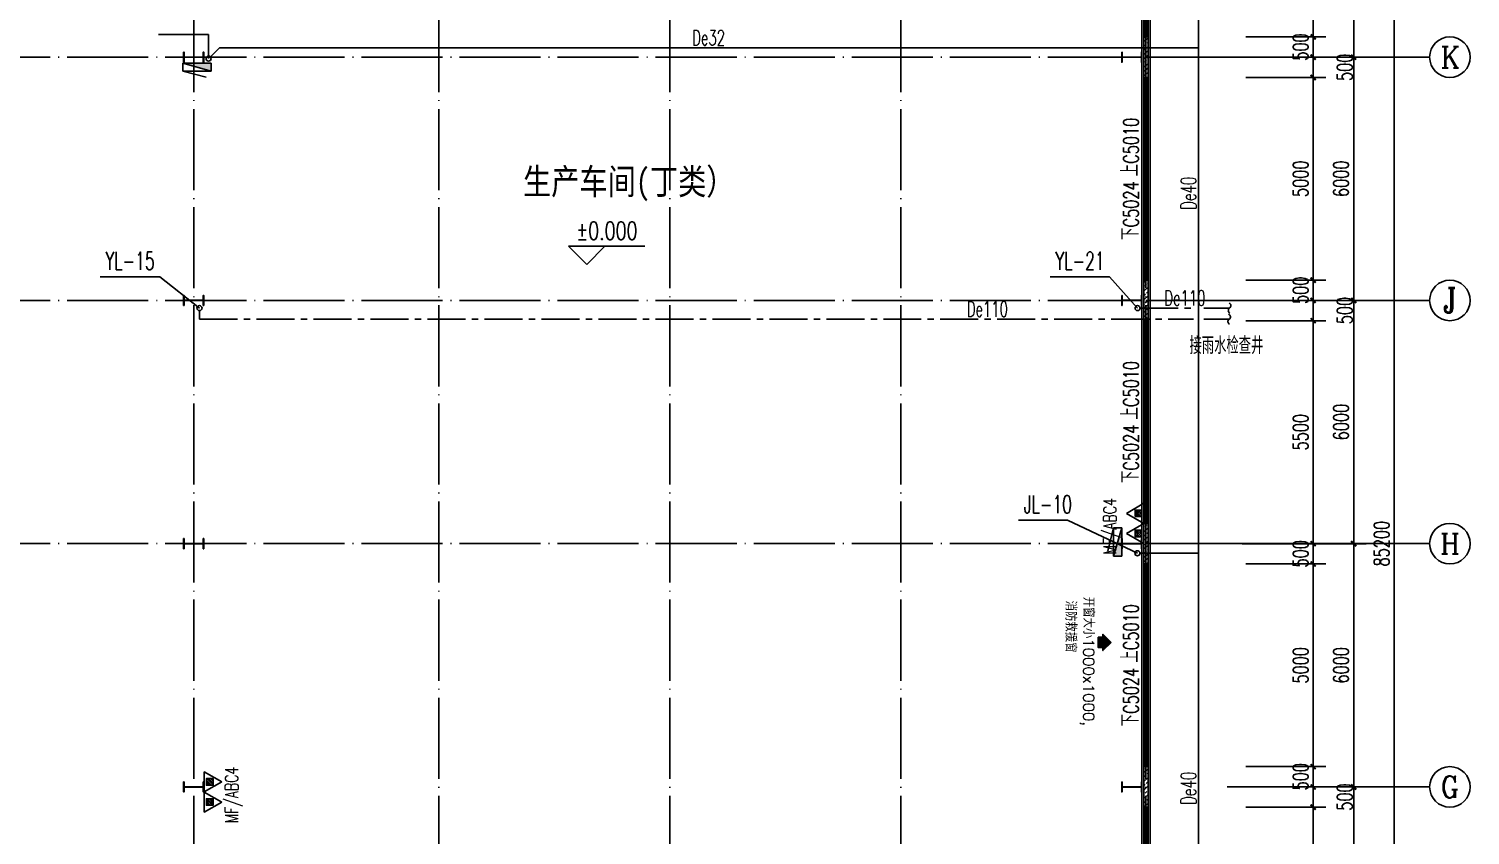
# Model space of a CAD drawing. Extents: x 7651907 to 8255021, y -2490714 to -1144618.
# Drawn here: x 7917027 to 7952595, y -2275131 to -2255242 of the extents above; entities that cross this region are included whole.
import ezdxf
from ezdxf.enums import TextEntityAlignment as Align

# ---------------------------------------------------------------- set-up
doc = ezdxf.new("R2010")
doc.units = 0
doc.header["$LTSCALE"] = 1000
doc.linetypes.add('CENTER2', pattern=[1.125, 0.75, -0.125, 0.125, -0.125])
doc.linetypes.add('DOTE', pattern=[2.42, 2, -0.2, 0.02, -0.2])
doc.layers.get('0').update_dxf_attribs({"linetype": 'CONTINUOUS'})
doc.layers.get('Defpoints').update_dxf_attribs({"linetype": 'CONTINUOUS'})
for name, color, linetype in [('001-墙体', 30, 'CONTINUOUS'), ('001-文字', 11, 'CONTINUOUS'), ('AXIS', 3, 'CONTINUOUS'), ('AXIS_TEXT', 7, 'CONTINUOUS'), ('DIM_ELEV', 3, 'CONTINUOUS'), ('DIM_给水', 3, 'CONTINUOUS'), ('DIM_雨水', 3, 'CONTINUOUS'), ('DOTE', 8, 'DOTE'), ('EQUIP_消火栓', 7, 'CONTINUOUS'), ('EQUIP_灭火器', 7, 'CONTINUOUS'), ('EQUIP_雨水', 7, 'CONTINUOUS'), ('M_Prof', 2, 'CONTINUOUS'), ('PIPE-给水', 3, 'TG_J'), ('PIPE-雨水', 4, 'CENTER2'), ('PUB_HATCH', 8, 'CONTINUOUS'), ('PUB_TEXT', 7, 'CONTINUOUS'), ('TEXT_灭火器', 7, 'CONTINUOUS'), ('TEXT_给水', 7, 'TG_J'), ('TEXT_雨水', 7, 'CONTINUOUS'), ('TWT_TEXT', 7, 'CONTINUOUS'), ('VPIPE-给水', 3, 'CONTINUOUS'), ('VPIPE-雨水', 4, 'TG_Y'), ('WINDOW', 4, 'CONTINUOUS'), ('WINDOW_TEXT', 7, 'CONTINUOUS')]:
    doc.layers.add(name, color=color, linetype=linetype)
doc.styles.add('_TCH_AXIS', font='COMPLEX', dxfattribs={"bigfont": 'GBCBIG'})
doc.styles.add('_TCH_DIM', font='SIMPLEX', dxfattribs={"bigfont": 'GBCBIG'})
doc.styles.add('_TCH_DIM_T3', font='SIMPLEX', dxfattribs={"width": 0.705882, "bigfont": 'GBCBIG'})
doc.styles.add('_TCH_WINDOW', font='SIMPLEX', dxfattribs={"height": 3.5, "bigfont": 'GBCBIG'})
doc.styles.add('_TWT_PIPEDN', font='SIMPLEX', dxfattribs={"width": 0.8, "height": 3, "bigfont": 'HZTXT'})
doc.styles.add('_TWT_SERIAL', font='COMPLEX', dxfattribs={"width": 0.8, "height": 3.5, "bigfont": 'HZTXT'})
doc.styles.add('COMPLEX', font='COMPLEX')
doc.styles.get("Standard").update_dxf_attribs({"font": 'txt.shx', "width": 0.7, "bigfont": 'TSSDCHN.shx'})
doc.styles.add('TG_LINETYPE', font='SIMPLEX', dxfattribs={"width": 0.8, "height": 3, "bigfont": 'HZTXT'})
doc.styles.add('宋体', font='', dxfattribs={"width": 0.8})
doc.styles.get('宋体').set_extended_font_data('SimSun')
doc.linetypes.add('TG_J', pattern='A,2,-0.3,["J",TG_LINETYPE,S=0.1,R=0,X=-0.23,Y=-0.15],0', length=2.3)
doc.linetypes.add('TG_Y', pattern='A,2,-0.3,["Y",TG_LINETYPE,S=0.1,R=0,X=-0.23,Y=-0.15],0', length=2.3)
doc.dimstyles.new('_TCH_ARCH&&125', dxfattribs={"dimtxt": 371.875, "dimasz": 125, "dimexe": 312.5, "dimexo": 375, "dimgap": 125, "dimtad": 1, "dimdec": 0, "dimzin": 0, "dimdsep": 46, "dimtxsty": '_TCH_DIM_T3', "dimblk": 'ARCHTICK', "dimcen": 0.09, "dimclrt": 7, "dimazin": 2, "dimtfac": 1, "dimtdec": 0, "dimtix": 1, "dimtmove": 2, "dimatfit": 3, "dimfxl": 0, "dimtolj": 1, "dimtzin": 0, "dimarcsym": 0})
pattern_1 = [(45, (0, 53.85), (-106.0660596, 106.0660596), []), (45, (52.16, 0), (-106.0660596, 106.0660596), [59.21055, -33.8346])]

# ---------------------------------------------------------------- blocks, each defined once
blk = doc.blocks.new('sgdgsgsg')
at = {"layer": 'M_Prof'}
for points in [[(8034296, -927026), (8034296, -927276), (8034308, -927276), (8034308, -927154), (8034784, -927154), (8034784, -927276), (8034796, -927276), (8034796, -927026), (8034784, -927026), (8034784, -927148), (8034308, -927148), (8034308, -927026)], [(8057446, -927026), (8057446, -927276), (8057458, -927276), (8057458, -927154), (8057934, -927154), (8057934, -927276), (8057946, -927276), (8057946, -927026), (8057934, -927026), (8057934, -927148), (8057458, -927148), (8057458, -927026)], [(8034296, -933026), (8034296, -933276), (8034308, -933276), (8034308, -933154), (8034784, -933154), (8034784, -933276), (8034796, -933276), (8034796, -933026), (8034784, -933026), (8034784, -933148), (8034308, -933148), (8034308, -933026)], [(8057446, -933026), (8057446, -933276), (8057458, -933276), (8057458, -933154), (8057934, -933154), (8057934, -933276), (8057946, -933276), (8057946, -933026), (8057934, -933026), (8057934, -933148), (8057458, -933148), (8057458, -933026)], [(8034296, -939026), (8034296, -939276), (8034308, -939276), (8034308, -939154), (8034784, -939154), (8034784, -939276), (8034796, -939276), (8034796, -939026), (8034784, -939026), (8034784, -939148), (8034308, -939148), (8034308, -939026)], [(8057446, -939026), (8057446, -939276), (8057458, -939276), (8057458, -939154), (8057934, -939154), (8057934, -939276), (8057946, -939276), (8057946, -939026), (8057934, -939026), (8057934, -939148), (8057458, -939148), (8057458, -939026)], [(8034296, -945026), (8034296, -945276), (8034308, -945276), (8034308, -945154), (8034784, -945154), (8034784, -945276), (8034796, -945276), (8034796, -945026), (8034784, -945026), (8034784, -945148), (8034308, -945148), (8034308, -945026)], [(8057446, -945026), (8057446, -945276), (8057458, -945276), (8057458, -945154), (8057934, -945154), (8057934, -945276), (8057946, -945276), (8057946, -945026), (8057934, -945026), (8057934, -945148), (8057458, -945148), (8057458, -945026)]]:
    blk.add_lwpolyline(points, close=True, dxfattribs=at)
blk = doc.blocks.new('5181895')
h = blk.add_hatch(color=13)
h.dxf.hatch_style = 1
h.paths.add_polyline_path([(-1101987, -147875), (-1102144, -148033), (-1102087, -148033), (-1102087, -148123), (-1101887, -148123), (-1101887, -148033), (-1101829, -148033)])
at = {"color": 13}
blk.add_lwpolyline([(-1101987, -147875), (-1102144, -148033), (-1102087, -148033), (-1102087, -148123), (-1101887, -148123), (-1101887, -148033), (-1101829, -148033), (-1101987, -147875)], close=True, dxfattribs=at)
blk = doc.blocks.new('_AXISO')
blk.add_circle((0, 0), 0.5)
at = {"layer": 'AXIS_TEXT', "style": 'COMPLEX', "width": 1.041667}
blk.add_attdef('A', text='', height=0.56, dxfattribs=at).set_placement((-0.25, -0.28), (0.25, -0.28), align=Align.FIT)
blk = doc.blocks.new('_ArchTick')
at = {"color": 0, "linetype": 'ByBlock', "const_width": 0.4}
blk.add_lwpolyline([(-0.5, -0.5), (0.5, 0.5)], dxfattribs=at)
blk = doc.blocks.new('*D397')
at = {"layer": 'AXIS', "color": 0, "lineweight": -2}
for p, q in [((8296326, -768442), (8300388, -768442)), ((8300076, -853642), (8300076, -768442)), ((8296326, -853642), (8300388, -853642))]:
    blk.add_line(p, q, dxfattribs=at)
at = {"layer": 'Defpoints', "color": 0}
for p in [(8295951, -768442), (8300076, -768442), (8295951, -853642)]:
    blk.add_point(p, dxfattribs=at)
at = {"layer": 'AXIS', "color": 0, "lineweight": -2, "xscale": 125, "yscale": 125, "zscale": 125}
for p, rotation in [((8300076, -768442), 90), ((8300076, -853642), 270)]:
    blk.add_blockref('_ArchTick', p, dxfattribs=dict(at, rotation=rotation))
at = {"layer": 'AXIS', "color": 7, "insert": (8299765, -811042), "char_height": 371.9, "attachment_point": 5, "rotation": 90, "style": '_TCH_DIM_T3'}
blk.add_mtext('\\A1;85200', dxfattribs=at)
blk = doc.blocks.new('*D403')
at = {"layer": 'AXIS', "color": 0, "lineweight": -2}
for p, q in [((8296326, -817042), (8299388, -817042)), ((8299076, -823042), (8299076, -817042)), ((8296326, -823042), (8299388, -823042))]:
    blk.add_line(p, q, dxfattribs=at)
at = {"layer": 'Defpoints', "color": 0}
for p in [(8295951, -817042), (8299076, -817042), (8295951, -823042)]:
    blk.add_point(p, dxfattribs=at)
at = {"layer": 'AXIS', "color": 0, "lineweight": -2, "xscale": 125, "yscale": 125, "zscale": 125}
for p, rotation in [((8299076, -817042), 90), ((8299076, -823042), 270)]:
    blk.add_blockref('_ArchTick', p, dxfattribs=dict(at, rotation=rotation))
at = {"layer": 'AXIS', "color": 7, "insert": (8298765, -820042), "char_height": 371.9, "attachment_point": 5, "rotation": 90, "style": '_TCH_DIM_T3'}
blk.add_mtext('\\A1;6000', dxfattribs=at)
blk = doc.blocks.new('*D404')
at = {"layer": 'AXIS', "color": 0, "lineweight": -2}
for p, q in [((8296326, -811042), (8299388, -811042)), ((8299076, -817042), (8299076, -811042)), ((8296326, -817042), (8299388, -817042))]:
    blk.add_line(p, q, dxfattribs=at)
at = {"layer": 'Defpoints', "color": 0}
for p in [(8295951, -811042), (8299076, -811042), (8295951, -817042)]:
    blk.add_point(p, dxfattribs=at)
at = {"layer": 'AXIS', "color": 0, "lineweight": -2, "xscale": 125, "yscale": 125, "zscale": 125}
for p, rotation in [((8299076, -811042), 90), ((8299076, -817042), 270)]:
    blk.add_blockref('_ArchTick', p, dxfattribs=dict(at, rotation=rotation))
at = {"layer": 'AXIS', "color": 7, "insert": (8298765, -814042), "char_height": 371.9, "attachment_point": 5, "rotation": 90, "style": '_TCH_DIM_T3'}
blk.add_mtext('\\A1;6000', dxfattribs=at)
blk = doc.blocks.new('*D405')
at = {"layer": 'AXIS', "color": 0, "lineweight": -2}
for p, q in [((8296326, -805042), (8299388, -805042)), ((8299076, -811042), (8299076, -805042)), ((8296326, -811042), (8299388, -811042))]:
    blk.add_line(p, q, dxfattribs=at)
at = {"layer": 'Defpoints', "color": 0}
for p in [(8295951, -805042), (8299076, -805042), (8295951, -811042)]:
    blk.add_point(p, dxfattribs=at)
at = {"layer": 'AXIS', "color": 0, "lineweight": -2, "xscale": 125, "yscale": 125, "zscale": 125}
for p, rotation in [((8299076, -805042), 90), ((8299076, -811042), 270)]:
    blk.add_blockref('_ArchTick', p, dxfattribs=dict(at, rotation=rotation))
at = {"layer": 'AXIS', "color": 7, "insert": (8298765, -808042), "char_height": 371.9, "attachment_point": 5, "rotation": 90, "style": '_TCH_DIM_T3'}
blk.add_mtext('\\A1;6000', dxfattribs=at)
blk = doc.blocks.new('*D406')
at = {"layer": 'AXIS', "color": 0, "lineweight": -2}
for p, q in [((8296326, -799042), (8299388, -799042)), ((8299076, -805042), (8299076, -799042)), ((8296326, -805042), (8299388, -805042))]:
    blk.add_line(p, q, dxfattribs=at)
at = {"layer": 'Defpoints', "color": 0}
for p in [(8295951, -799042), (8299076, -799042), (8295951, -805042)]:
    blk.add_point(p, dxfattribs=at)
at = {"layer": 'AXIS', "color": 0, "lineweight": -2, "xscale": 125, "yscale": 125, "zscale": 125}
for p, rotation in [((8299076, -799042), 90), ((8299076, -805042), 270)]:
    blk.add_blockref('_ArchTick', p, dxfattribs=dict(at, rotation=rotation))
at = {"layer": 'AXIS', "color": 7, "insert": (8298765, -802042), "char_height": 371.9, "attachment_point": 5, "rotation": 90, "style": '_TCH_DIM_T3'}
blk.add_mtext('\\A1;6000', dxfattribs=at)
blk = doc.blocks.new('*D407')
at = {"layer": 'AXIS', "color": 0, "lineweight": -2}
for p, q in [((8296326, -793042), (8299388, -793042)), ((8299076, -799042), (8299076, -793042)), ((8296326, -799042), (8299388, -799042))]:
    blk.add_line(p, q, dxfattribs=at)
at = {"layer": 'Defpoints', "color": 0}
for p in [(8295951, -793042), (8299076, -793042), (8295951, -799042)]:
    blk.add_point(p, dxfattribs=at)
at = {"layer": 'AXIS', "color": 0, "lineweight": -2, "xscale": 125, "yscale": 125, "zscale": 125}
for p, rotation in [((8299076, -793042), 90), ((8299076, -799042), 270)]:
    blk.add_blockref('_ArchTick', p, dxfattribs=dict(at, rotation=rotation))
at = {"layer": 'AXIS', "color": 7, "insert": (8298765, -796042), "char_height": 371.9, "attachment_point": 5, "rotation": 90, "style": '_TCH_DIM_T3'}
blk.add_mtext('\\A1;6000', dxfattribs=at)
blk = doc.blocks.new('$TCHSYS$WIN2D')
for p, q in [((-0.5, 0.5), (0.5, 0.5)), ((-0.5, 0.5), (-0.5, -0.5)), ((0.5, 0.5), (0.5, -0.5)), ((0.5, 0.1667), (-0.5, 0.1667)), ((0.5, -0.1667), (-0.5, -0.1667)), ((-0.5, -0.5), (0.5, -0.5))]:
    blk.add_line(p, q)
blk = doc.blocks.new('*D553')
at = {"layer": 'AXIS', "color": 0, "lineweight": -2}
for p, q in [((8296411, -793542), (8298388, -793542)), ((8298076, -798542), (8298076, -793542)), ((8296411, -798542), (8298388, -798542))]:
    blk.add_line(p, q, dxfattribs=at)
at = {"layer": 'Defpoints', "color": 0}
for p in [(8296036, -793542), (8298076, -793542), (8296036, -798542)]:
    blk.add_point(p, dxfattribs=at)
at = {"layer": 'AXIS', "color": 0, "lineweight": -2, "xscale": 125, "yscale": 125, "zscale": 125}
for p, rotation in [((8298076, -793542), 90), ((8298076, -798542), 270)]:
    blk.add_blockref('_ArchTick', p, dxfattribs=dict(at, rotation=rotation))
at = {"layer": 'AXIS', "color": 7, "insert": (8297765, -796042), "char_height": 371.9, "attachment_point": 5, "rotation": 90, "style": '_TCH_DIM_T3'}
blk.add_mtext('\\A1;5000', dxfattribs=at)
blk = doc.blocks.new('*D554')
at = {"layer": 'AXIS', "color": 0, "lineweight": -2}
for p, q in [((8298076, -798542), (8298076, -798417)), ((8296411, -798542), (8298388, -798542)), ((8298076, -799042), (8298076, -798542)), ((8296411, -799042), (8298388, -799042)), ((8298076, -799042), (8298076, -799167))]:
    blk.add_line(p, q, dxfattribs=at)
at = {"layer": 'Defpoints', "color": 0}
for p in [(8296036, -798542), (8298076, -798542), (8296036, -799042)]:
    blk.add_point(p, dxfattribs=at)
at = {"layer": 'AXIS', "color": 0, "lineweight": -2, "xscale": 125, "yscale": 125, "zscale": 125}
for p, rotation in [((8298076, -798542), 270), ((8298076, -799042), 90)]:
    blk.add_blockref('_ArchTick', p, dxfattribs=dict(at, rotation=rotation))
at = {"layer": 'AXIS', "color": 7, "insert": (8297765, -798792), "char_height": 371.9, "attachment_point": 5, "rotation": 90, "style": '_TCH_DIM_T3'}
blk.add_mtext('\\A1;500', dxfattribs=at)
blk = doc.blocks.new('*D555')
at = {"layer": 'AXIS', "color": 0, "lineweight": -2}
for p, q in [((8296411, -799042), (8298388, -799042)), ((8298076, -799542), (8298076, -799042)), ((8296411, -799542), (8298388, -799542))]:
    blk.add_line(p, q, dxfattribs=at)
at = {"layer": 'Defpoints', "color": 0}
for p in [(8296036, -799042), (8298076, -799042), (8296036, -799542)]:
    blk.add_point(p, dxfattribs=at)
at = {"layer": 'AXIS', "color": 0, "lineweight": -2, "xscale": 125, "yscale": 125, "zscale": 125}
for p, rotation in [((8298076, -799042), 90), ((8298076, -799542), 270)]:
    blk.add_blockref('_ArchTick', p, dxfattribs=dict(at, rotation=rotation))
at = {"layer": 'AXIS', "color": 7, "insert": (8298857, -799292), "char_height": 371.9, "attachment_point": 5, "rotation": 90, "style": '_TCH_DIM_T3'}
blk.add_mtext('\\A1;500', dxfattribs=at)
blk = doc.blocks.new('*D556')
at = {"layer": 'AXIS', "color": 0, "lineweight": -2}
for p, q in [((8296411, -799542), (8298388, -799542)), ((8298076, -804542), (8298076, -799542)), ((8296411, -804542), (8298388, -804542))]:
    blk.add_line(p, q, dxfattribs=at)
at = {"layer": 'Defpoints', "color": 0}
for p in [(8296036, -799542), (8298076, -799542), (8296036, -804542)]:
    blk.add_point(p, dxfattribs=at)
at = {"layer": 'AXIS', "color": 0, "lineweight": -2, "xscale": 125, "yscale": 125, "zscale": 125}
for p, rotation in [((8298076, -799542), 90), ((8298076, -804542), 270)]:
    blk.add_blockref('_ArchTick', p, dxfattribs=dict(at, rotation=rotation))
at = {"layer": 'AXIS', "color": 7, "insert": (8297765, -802042), "char_height": 371.9, "attachment_point": 5, "rotation": 90, "style": '_TCH_DIM_T3'}
blk.add_mtext('\\A1;5000', dxfattribs=at)
blk = doc.blocks.new('*D557')
at = {"layer": 'AXIS', "color": 0, "lineweight": -2}
for p, q in [((8296411, -804542), (8298388, -804542)), ((8298076, -804542), (8298076, -804417)), ((8298076, -805042), (8298076, -804542)), ((8296411, -805042), (8298388, -805042)), ((8298076, -805042), (8298076, -805167))]:
    blk.add_line(p, q, dxfattribs=at)
at = {"layer": 'Defpoints', "color": 0}
for p in [(8296036, -804542), (8298076, -804542), (8296036, -805042)]:
    blk.add_point(p, dxfattribs=at)
at = {"layer": 'AXIS', "color": 0, "lineweight": -2, "xscale": 125, "yscale": 125, "zscale": 125}
for p, rotation in [((8298076, -804542), 270), ((8298076, -805042), 90)]:
    blk.add_blockref('_ArchTick', p, dxfattribs=dict(at, rotation=rotation))
at = {"layer": 'AXIS', "color": 7, "insert": (8297765, -804792), "char_height": 371.9, "attachment_point": 5, "rotation": 90, "style": '_TCH_DIM_T3'}
blk.add_mtext('\\A1;500', dxfattribs=at)
blk = doc.blocks.new('*D558')
at = {"layer": 'AXIS', "color": 0, "lineweight": -2}
for p, q in [((8296411, -805042), (8298388, -805042)), ((8298076, -805542), (8298076, -805042)), ((8296411, -805542), (8298388, -805542))]:
    blk.add_line(p, q, dxfattribs=at)
at = {"layer": 'Defpoints', "color": 0}
for p in [(8296036, -805042), (8298076, -805042), (8296036, -805542)]:
    blk.add_point(p, dxfattribs=at)
at = {"layer": 'AXIS', "color": 0, "lineweight": -2, "xscale": 125, "yscale": 125, "zscale": 125}
for p, rotation in [((8298076, -805042), 90), ((8298076, -805542), 270)]:
    blk.add_blockref('_ArchTick', p, dxfattribs=dict(at, rotation=rotation))
at = {"layer": 'AXIS', "color": 7, "insert": (8298857, -805292), "char_height": 371.9, "attachment_point": 5, "rotation": 90, "style": '_TCH_DIM_T3'}
blk.add_mtext('\\A1;500', dxfattribs=at)
blk = doc.blocks.new('*D559')
at = {"layer": 'AXIS', "color": 0, "lineweight": -2}
for p, q in [((8296411, -805542), (8298388, -805542)), ((8298076, -811042), (8298076, -805542)), ((8296411, -811042), (8298388, -811042))]:
    blk.add_line(p, q, dxfattribs=at)
at = {"layer": 'Defpoints', "color": 0}
for p in [(8296036, -805542), (8298076, -805542), (8296036, -811042)]:
    blk.add_point(p, dxfattribs=at)
at = {"layer": 'AXIS', "color": 0, "lineweight": -2, "xscale": 125, "yscale": 125, "zscale": 125}
for p, rotation in [((8298076, -805542), 90), ((8298076, -811042), 270)]:
    blk.add_blockref('_ArchTick', p, dxfattribs=dict(at, rotation=rotation))
at = {"layer": 'AXIS', "color": 7, "insert": (8297765, -808292), "char_height": 371.9, "attachment_point": 5, "rotation": 90, "style": '_TCH_DIM_T3'}
blk.add_mtext('\\A1;5500', dxfattribs=at)
blk = doc.blocks.new('*D560')
at = {"layer": 'AXIS', "color": 0, "lineweight": -2}
for p, q in [((8298076, -811042), (8298076, -810917)), ((8296411, -811042), (8298388, -811042)), ((8298076, -811542), (8298076, -811042)), ((8296411, -811542), (8298388, -811542)), ((8298076, -811542), (8298076, -811667))]:
    blk.add_line(p, q, dxfattribs=at)
at = {"layer": 'Defpoints', "color": 0}
for p in [(8296036, -811042), (8298076, -811042), (8296036, -811542)]:
    blk.add_point(p, dxfattribs=at)
at = {"layer": 'AXIS', "color": 0, "lineweight": -2, "xscale": 125, "yscale": 125, "zscale": 125}
for p, rotation in [((8298076, -811042), 270), ((8298076, -811542), 90)]:
    blk.add_blockref('_ArchTick', p, dxfattribs=dict(at, rotation=rotation))
at = {"layer": 'AXIS', "color": 7, "insert": (8297765, -811292), "char_height": 371.9, "attachment_point": 5, "rotation": 90, "style": '_TCH_DIM_T3'}
blk.add_mtext('\\A1;500', dxfattribs=at)
blk = doc.blocks.new('*D561')
at = {"layer": 'AXIS', "color": 0, "lineweight": -2}
for p, q in [((8296411, -811542), (8298388, -811542)), ((8298076, -816542), (8298076, -811542)), ((8296411, -816542), (8298388, -816542))]:
    blk.add_line(p, q, dxfattribs=at)
at = {"layer": 'Defpoints', "color": 0}
for p in [(8296036, -811542), (8298076, -811542), (8296036, -816542)]:
    blk.add_point(p, dxfattribs=at)
at = {"layer": 'AXIS', "color": 0, "lineweight": -2, "xscale": 125, "yscale": 125, "zscale": 125}
for p, rotation in [((8298076, -811542), 90), ((8298076, -816542), 270)]:
    blk.add_blockref('_ArchTick', p, dxfattribs=dict(at, rotation=rotation))
at = {"layer": 'AXIS', "color": 7, "insert": (8297765, -814042), "char_height": 371.9, "attachment_point": 5, "rotation": 90, "style": '_TCH_DIM_T3'}
blk.add_mtext('\\A1;5000', dxfattribs=at)
blk = doc.blocks.new('*D562')
at = {"layer": 'AXIS', "color": 0, "lineweight": -2}
for p, q in [((8296411, -816542), (8298388, -816542)), ((8298076, -816542), (8298076, -816417)), ((8298076, -817042), (8298076, -816542)), ((8296411, -817042), (8298388, -817042)), ((8298076, -817042), (8298076, -817167))]:
    blk.add_line(p, q, dxfattribs=at)
at = {"layer": 'Defpoints', "color": 0}
for p in [(8296036, -816542), (8298076, -816542), (8296036, -817042)]:
    blk.add_point(p, dxfattribs=at)
at = {"layer": 'AXIS', "color": 0, "lineweight": -2, "xscale": 125, "yscale": 125, "zscale": 125}
for p, rotation in [((8298076, -816542), 270), ((8298076, -817042), 90)]:
    blk.add_blockref('_ArchTick', p, dxfattribs=dict(at, rotation=rotation))
at = {"layer": 'AXIS', "color": 7, "insert": (8297765, -816792), "char_height": 371.9, "attachment_point": 5, "rotation": 90, "style": '_TCH_DIM_T3'}
blk.add_mtext('\\A1;500', dxfattribs=at)
blk = doc.blocks.new('*D563')
at = {"layer": 'AXIS', "color": 0, "lineweight": -2}
for p, q in [((8296411, -817042), (8298388, -817042)), ((8298076, -817542), (8298076, -817042)), ((8296411, -817542), (8298388, -817542))]:
    blk.add_line(p, q, dxfattribs=at)
at = {"layer": 'Defpoints', "color": 0}
for p in [(8296036, -817042), (8298076, -817042), (8296036, -817542)]:
    blk.add_point(p, dxfattribs=at)
at = {"layer": 'AXIS', "color": 0, "lineweight": -2, "xscale": 125, "yscale": 125, "zscale": 125}
for p, rotation in [((8298076, -817042), 90), ((8298076, -817542), 270)]:
    blk.add_blockref('_ArchTick', p, dxfattribs=dict(at, rotation=rotation))
at = {"layer": 'AXIS', "color": 7, "insert": (8298857, -817292), "char_height": 371.9, "attachment_point": 5, "rotation": 90, "style": '_TCH_DIM_T3'}
blk.add_mtext('\\A1;500', dxfattribs=at)
blk = doc.blocks.new('*D564')
at = {"layer": 'AXIS', "color": 0, "lineweight": -2}
for p, q in [((8296411, -817542), (8298388, -817542)), ((8298076, -822542), (8298076, -817542)), ((8296411, -822542), (8298388, -822542))]:
    blk.add_line(p, q, dxfattribs=at)
at = {"layer": 'Defpoints', "color": 0}
for p in [(8296036, -817542), (8298076, -817542), (8296036, -822542)]:
    blk.add_point(p, dxfattribs=at)
at = {"layer": 'AXIS', "color": 0, "lineweight": -2, "xscale": 125, "yscale": 125, "zscale": 125}
for p, rotation in [((8298076, -817542), 90), ((8298076, -822542), 270)]:
    blk.add_blockref('_ArchTick', p, dxfattribs=dict(at, rotation=rotation))
at = {"layer": 'AXIS', "color": 7, "insert": (8297765, -820042), "char_height": 371.9, "attachment_point": 5, "rotation": 90, "style": '_TCH_DIM_T3'}
blk.add_mtext('\\A1;5000', dxfattribs=at)
blk = doc.blocks.new('$TwtSys$00000132')
at = {"elevation": 0}
blk.add_lwpolyline([(7, -101, -0.575183), (0, 0, 0.604745), (-11, 101, 16.924828)], format="xyb", dxfattribs=at)
blk = doc.blocks.new('$TWTSYS$00000508')
for p, q in [((-0.5, 0.5), (0.324, 1.224)), ((-0.5, 0.5), (-0.5, -0.5)), ((-0.5, -0.5), (0.5, 0.5)), ((0.5, 0.5), (-0.5, 0.5)), ((0.5, -0.5), (0.5, 0.5)), ((-0.5, -0.5), (0.5, -0.5))]:
    blk.add_line(p, q)
blk.add_solid([(0.5, -0.5), (0.5, 0.5), (-0.5, -0.5)])
blk = doc.blocks.new('$TwtSys$00000546')
h = blk.add_hatch()
h.set_pattern_fill('ANSI31', color=256, scale=200, style=0)
h.set_pattern_definition([(45, (-38543.802, -6670.83), (-17.67767, 17.67767), [])])
h.paths.add_polyline_path([(-65, 174), (65, 174), (65, 44), (-65, 44)])
for points in [[(0, 344), (-198, 0), (198, 0)], [(-65, 174), (65, 174), (65, 44), (-65, 44)]]:
    blk.add_lwpolyline(points, close=True)
blk = doc.blocks.new('dadasdd65asdasd5ad41a5d5ad')
at = {"layer": 'PUB_HATCH'}
h = blk.add_hatch(dxfattribs=at)
h.set_pattern_fill('天然石材', color=256, scale=30, style=0)
h.set_pattern_definition(pattern_1)
h.paths.add_polyline_path([(8293900.6, -798541.6), (8293900.6, -799541.6), (8294000.6, -799541.6), (8294000.6, -798541.6)])
h = blk.add_hatch(dxfattribs=at)
h.set_pattern_fill('天然石材', color=256, scale=30, style=0)
h.set_pattern_definition(pattern_1)
h.paths.add_polyline_path([(8293900.6, -804541.6), (8293900.6, -805541.6), (8294000.6, -805541.6), (8294000.6, -804541.6)])
h = blk.add_hatch(dxfattribs=at)
h.set_pattern_fill('天然石材', color=256, scale=30, style=0)
h.set_pattern_definition(pattern_1)
h.paths.add_polyline_path([(8293900.6, -810541.6), (8293900.6, -811541.6), (8294000.6, -811541.6), (8294000.6, -810541.6)])
h = blk.add_hatch(dxfattribs=at)
h.set_pattern_fill('天然石材', color=256, scale=30, style=0)
h.set_pattern_definition(pattern_1)
h.paths.add_polyline_path([(8293900.6, -816541.6), (8293900.6, -817541.6), (8294000.6, -817541.6), (8294000.6, -816541.6)])
at = {"layer": '001-墙体', "color": 0}
for p, q in [((8293900.6, -798541.6), (8293900.6, -799541.6)), ((8294000.6, -798541.6), (8293900.6, -798541.6)), ((8294000.6, -799541.6), (8294000.6, -798541.6)), ((8293900.6, -799541.6), (8294000.6, -799541.6)), ((8293900.6, -804541.6), (8293900.6, -805541.6)), ((8294000.6, -804541.6), (8293900.6, -804541.6)), ((8294000.6, -805541.6), (8294000.6, -804541.6)), ((8293900.6, -805541.6), (8294000.6, -805541.6)), ((8293900.6, -810541.6), (8293900.6, -811541.6)), ((8294000.6, -810541.6), (8293900.6, -810541.6)), ((8294000.6, -811541.6), (8294000.6, -810541.6)), ((8293900.6, -811541.6), (8294000.6, -811541.6)), ((8293900.6, -816541.6), (8293900.6, -817541.6)), ((8294000.6, -816541.6), (8293900.6, -816541.6)), ((8294000.6, -817541.6), (8294000.6, -816541.6)), ((8293900.6, -817541.6), (8294000.6, -817541.6))]:
    blk.add_line(p, q, dxfattribs=at)
blk.add_lwpolyline([(8223850.6, -768341.6), (8294050.6, -768341.6), (8294050.6, -853741.6), (8223850.6, -853741.6)], close=True, dxfattribs=at)
for points in [[(8293850.6, -786741.6), (8293850.6, -835341.7)], [(8293850.6, -835341.7), (8293850.6, -786741.6)], [(8293850.6, -835341.7), (8293850.6, -786741.6)]]:
    blk.add_lwpolyline(points, dxfattribs=at)
at = {"layer": 'AXIS', "color": 0}
for p, q in [((8295950.6, -799041.6), (8300950.6, -799041.6)), ((8295950.6, -805041.6), (8300950.6, -805041.6)), ((8295950.6, -811041.6), (8300950.6, -811041.6)), ((8295950.6, -817041.6), (8300950.6, -817041.6))]:
    blk.add_line(p, q, dxfattribs=at)
at = {"layer": 'DIM_ELEV', "color": 0}
for p, q in [((8280150.2, -804153.4), (8279700.2, -803703.4)), ((8279700.2, -803703.4), (8281585.4, -803703.4)), ((8280150.2, -804153.4), (8280600.2, -803703.4))]:
    blk.add_line(p, q, dxfattribs=at)
at = {"layer": 'DOTE', "color": 0}
for p, q in [((8270450.6, -766441.6), (8270450.6, -855641.6)), ((8276500.6, -766441.6), (8276500.6, -855641.6)), ((8282200.6, -766441.6), (8282200.6, -855641.6)), ((8287900.6, -766441.6), (8287900.6, -855641.6)), ((8293950.6, -766441.6), (8293950.6, -855641.6)), ((8295950.6, -799041.6), (8221950.6, -799041.6)), ((8295950.6, -805041.6), (8221950.6, -805041.6)), ((8295950.6, -811041.6), (8221950.6, -811041.6))]:
    blk.add_line(p, q, dxfattribs=at)
at = {"color": 8}
blk.add_blockref('sgdgsgsg', (235904.8, 128109.4), dxfattribs=at)
at = {"color": 8, "xscale": 1.279999999998836, "yscale": 1.279999999998836, "zscale": 1.279999999998836, "rotation": 270}
blk.add_blockref('5181895', (8482369.4, -2224020.2), dxfattribs=at)
at = {"layer": 'AXIS', "color": 0}
ref = blk.add_blockref('_AXISO', (8301450.6, -799041.6), dxfattribs=dict(at, xscale=1000, yscale=1000, zscale=1000))
ref.add_attrib('A', 'K', dxfattribs={"layer": 'AXIS_TEXT', "color": 0, "ltscale": 100, "height": 519.1, "style": '_TCH_AXIS'}).set_placement((8301215.8, -799301.2), (8301685.5, -799301.2), align=Align.FIT)
ref = blk.add_blockref('_AXISO', (8301450.6, -805041.6), dxfattribs=dict(at, xscale=1000, yscale=1000, zscale=1000))
ref.add_attrib('A', 'J', dxfattribs={"layer": 'AXIS_TEXT', "color": 0, "ltscale": 100, "height": 620.1, "style": '_TCH_AXIS'}).set_placement((8301288.2, -805351.7), (8301613, -805351.7), align=Align.FIT)
ref = blk.add_blockref('_AXISO', (8301450.6, -811041.6), dxfattribs=dict(at, xscale=1000, yscale=1000, zscale=1000))
ref.add_attrib('A', 'H', dxfattribs={"layer": 'AXIS_TEXT', "color": 0, "ltscale": 100, "height": 506.9, "style": '_TCH_AXIS'}).set_placement((8301209.3, -811295.1), (8301692, -811295.1), align=Align.FIT)
ref = blk.add_blockref('_AXISO', (8301450.6, -817041.6), dxfattribs=dict(at, xscale=1000, yscale=1000, zscale=1000))
ref.add_attrib('A', 'G', dxfattribs={"layer": 'AXIS_TEXT', "color": 0, "ltscale": 100, "height": 531.5, "style": '_TCH_AXIS'}).set_placement((8301222.9, -817307.4), (8301678.4, -817307.4), align=Align.FIT)
at = {"layer": 'WINDOW', "xscale": 5000, "yscale": 100, "zscale": 5000, "rotation": 270}
for p in [(8293950.6, -796041.6), (8293950.6, -802041.6), (8293950.6, -808041.6), (8293950.6, -814041.6), (8293950.6, -820041.6)]:
    blk.add_blockref('$TCHSYS$WIN2D', p, dxfattribs=at)
at = {"layer": '001-文字', "color": 0, "style": '宋体', "width": 0.8}
blk.add_text('生产车间(丁类）', height=637.97, dxfattribs=at).set_placement((8278577.3, -802427.9))
at = {"layer": 'PUB_TEXT', "color": 0, "style": '_TCH_DIM', "width": 0.705882}
blk.add_text('%%P0.000', height=446.25, dxfattribs=at).set_placement((8279890.4, -803545.9))
at = {"layer": 'PUB_TEXT', "color": 0}
for s, height, p in [('开窗大小1000x1000,', 270.071, (8292402.9, -812350.4)), ('消防救援窗', 270.07, (8291962.8, -812445.8))]:
    blk.add_text(s, height=height, rotation=270, dxfattribs=at).set_placement(p)
at = {"layer": 'WINDOW_TEXT', "style": '_TCH_WINDOW', "width": 0.705882}
for s, p in [('C5010', (8293769.5, -801672)), ('C5024', (8293769.5, -803241.6)), ('C5010', (8293769.5, -807672)), ('C5024', (8293769.5, -809241.6)), ('C5010', (8293769.5, -813672)), ('C5024', (8293769.5, -815241.6))]:
    blk.add_text(s, height=371.88, rotation=90, dxfattribs=at).set_placement(p)
at = {"layer": 'WINDOW_TEXT', "style": '_TCH_WINDOW'}
for s, p in [('上', (8293769.5, -801979.1)), ('下', (8293769.5, -803548.8)), ('上', (8293769.5, -807979.1)), ('下', (8293769.5, -809548.8)), ('上', (8293769.5, -813979.1)), ('下', (8293769.5, -815548.8))]:
    blk.add_text(s, height=422, rotation=90, dxfattribs=at).set_placement(p)
at = {"layer": 'AXIS', "color": 0}
for p1, p2, distance, picture, middle in [((8295950.6, -853641.6), (8295950.6, -768441.6), -4125, '*D397', (8299764.7, -811041.6)), ((8295950.6, -799041.6), (8295950.6, -793041.6), -3125, '*D407', (8298764.7, -796041.6)), ((8296036.4, -798541.6), (8296036.4, -793541.6), -2039.2, '*D553', (8297764.7, -796041.6)), ((8296036.4, -799041.6), (8296036.4, -798541.6), -2039.2, '*D554', (8297764.7, -798791.6)), ((8295950.6, -805041.6), (8295950.6, -799041.6), -3125, '*D406', (8298764.7, -802041.6)), ((8296036.4, -804541.6), (8296036.4, -799541.6), -2039.2, '*D556', (8297764.7, -802041.6)), ((8296036.4, -805041.6), (8296036.4, -804541.6), -2039.2, '*D557', (8297764.7, -804791.6)), ((8295950.6, -811041.6), (8295950.6, -805041.6), -3125, '*D405', (8298764.7, -808041.6)), ((8296036.4, -811041.6), (8296036.4, -805541.6), -2039.2, '*D559', (8297764.7, -808291.6)), ((8296036.4, -811541.6), (8296036.4, -811041.6), -2039.2, '*D560', (8297764.7, -811291.6)), ((8295950.6, -817041.6), (8295950.6, -811041.6), -3125, '*D404', (8298764.7, -814041.6)), ((8296036.4, -816541.6), (8296036.4, -811541.6), -2039.2, '*D561', (8297764.7, -814041.6)), ((8296036.4, -817041.6), (8296036.4, -816541.6), -2039.2, '*D562', (8297764.7, -816791.6)), ((8295950.6, -823041.6), (8295950.6, -817041.6), -3125, '*D403', (8298764.7, -820041.6)), ((8296036.4, -822541.6), (8296036.4, -817541.6), -2039.2, '*D564', (8297764.7, -820041.6))]:
    dim = blk.add_aligned_dim(p1=p1, p2=p2, distance=distance, dimstyle='_TCH_ARCH&&125', dxfattribs=at)
    dim.commit()
    dim.dimension.update_dxf_attribs({"geometry": picture, "text_midpoint": middle})
for base, p1, p2, picture, middle in [((8298075.6, -799041.6), (8296036.4, -799541.6), (8296036.4, -799041.6), '*D555', (8298856.9, -799291.6)), ((8298075.6, -805041.6), (8296036.4, -805541.6), (8296036.4, -805041.6), '*D558', (8298856.9, -805291.6)), ((8298075.6, -817041.6), (8296036.4, -817541.6), (8296036.4, -817041.6), '*D563', (8298856.9, -817291.6))]:
    dim = blk.add_linear_dim(base=base, p1=p1, p2=p2, angle=90, dimstyle='_TCH_ARCH&&125', dxfattribs=at)
    dim.commit()
    dim.dimension.update_dxf_attribs({"geometry": picture, "text_midpoint": middle, "dimtype": 161})

msp = doc.modelspace()

# ---------------------------------------------------------------- linework, layer by layer
at = {"layer": 'DIM_给水'}
for p, q in [((7921464.5, -2255383.6), (7920229.8, -2255383.6)), ((7921464.5, -2255977.3), (7921464.5, -2255383.6)), ((7942659.3, -2267364.6), (7941448.3, -2267364.6)), ((7944382.1, -2268178), (7942659.3, -2267364.6))]:
    msp.add_line(p, q, dxfattribs=at)
at = {"layer": 'DIM_雨水'}
for p, q in [((7920256.7, -2261357.4), (7918789.1, -2261357.4)), ((7921238.9, -2262130.7), (7920256.7, -2261357.4)), ((7943698.7, -2261357.4), (7942231.1, -2261357.4)), ((7944387.4, -2262130.7), (7943698.7, -2261357.4))]:
    msp.add_line(p, q, dxfattribs=at)
at = {"layer": 'PIPE-给水', "ltscale": 1.25}
for p, q in [((7945895.3, -2268178), (7945895.3, -2224040.7)), ((7921508.7, -2255933.1), (7921729.7, -2255712.2)), ((7921729.7, -2255712.2), (7945895.3, -2255712.2)), ((7944444.6, -2268178), (7945895.3, -2268178)), ((7945895.3, -2279501.4), (7945895.3, -2268178))]:
    msp.add_line(p, q, dxfattribs=at)
at = {"layer": 'PIPE-雨水', "ltscale": 1.25}
for p, q in [((7921238.9, -2262193.2), (7921238.9, -2262404.1)), ((7921238.9, -2262404.1), (7945770.3, -2262404.1)), ((7944449.9, -2262130.7), (7945770.3, -2262130.7)), ((7946020.3, -2262130.7), (7946659.2, -2262130.7)), ((7946020.3, -2262404.1), (7946648.4, -2262404.1))]:
    msp.add_line(p, q, dxfattribs=at)
at = {"layer": 'VPIPE-给水'}
for centre in [(7921464.5, -2255977.3), (7944382.1, -2268178)]:
    msp.add_circle(centre, 62.5, dxfattribs=at)
at = {"layer": 'VPIPE-雨水'}
for centre in [(7921238.9, -2262130.7), (7944387.4, -2262130.7)]:
    msp.add_circle(centre, 62.5, dxfattribs=at)

# ---------------------------------------------------------------- block references
at = {"color": 8}
msp.add_blockref('dadasdd65asdasd5ad41a5d5ad', (-349355.4, -1456899), dxfattribs=at)
at = {"layer": 'EQUIP_消火栓', "xscale": 700, "yscale": -200, "zscale": 700}
msp.add_blockref('$TWTSYS$00000508', (7921174.4, -2256185.5), dxfattribs=at)
at = {"layer": 'EQUIP_消火栓', "xscale": 700, "yscale": -200, "zscale": 700, "rotation": 270}
msp.add_blockref('$TWTSYS$00000508', (7943895.3, -2267899.9), dxfattribs=at)
at = {"layer": 'EQUIP_灭火器', "xscale": 1.25, "yscale": 1.25, "zscale": 1.25}
for p, rotation in [((7944545.3, -2267192.7), 90), ((7944545.3, -2267688.7), 90), ((7921356.2, -2273817.7), 270), ((7921356.2, -2274313.7), 270)]:
    msp.add_blockref('$TwtSys$00000546', p, dxfattribs=dict(at, rotation=rotation))
at = {"layer": 'EQUIP_雨水', "xscale": 1.25, "yscale": 1.25, "zscale": 1.25}
for p in [(7946659.2, -2262130.7), (7946648.4, -2262404.1)]:
    msp.add_blockref('$TwtSys$00000132', p, dxfattribs=at)

# ---------------------------------------------------------------- texts
at = {"layer": 'TEXT_灭火器', "style": '_TCH_DIM', "width": 0.705882}
for p in [(7943862.9, -2268206.7), (7922190.3, -2274831.7)]:
    msp.add_text('MF/ABC4', height=318.75, rotation=90, dxfattribs=at).set_placement(p)
at = {"layer": 'TEXT_给水', "style": '_TWT_PIPEDN', "width": 0.64}
msp.add_text('De32', height=375, dxfattribs=at).set_placement((7933395.3, -2255649.7))
for p in [(7945832.8, -2259703.8), (7945832.8, -2274381.1)]:
    msp.add_text('De40', height=375, rotation=90, dxfattribs=at).set_placement(p)
at = {"layer": 'TEXT_雨水', "style": '_TWT_PIPEDN', "width": 0.64}
for p in [(7945045.7, -2262068.2), (7940171.2, -2262341.6)]:
    msp.add_text('De110', height=375, dxfattribs=at).set_placement(p)
at = {"layer": 'TWT_TEXT', "style": '_TWT_SERIAL', "width": 0.64}
for s, p in [('YL-15', (7918920.4, -2261182.4)), ('YL-21', (7942362.4, -2261182.4)), ('JL-10', (7941579.6, -2267189.6))]:
    msp.add_text(s, height=437.5, dxfattribs=at).set_placement(p)
at = {"layer": 'TWT_TEXT', "style": '_TCH_DIM'}
msp.add_text('接雨水检查井', height=421.99, dxfattribs=at).set_placement((7945669.2, -2263262.8))

doc.saveas('drawing.dxf')
